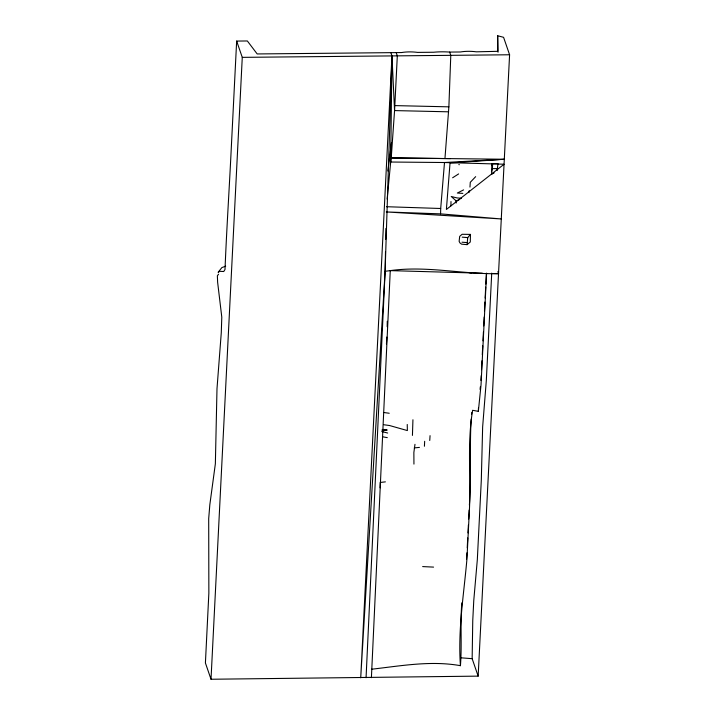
<?xml version="1.0" encoding="UTF-8"?>
<svg xmlns="http://www.w3.org/2000/svg" width="715" height="715" viewBox="0 0 715 715"><rect width="100%" height="100%" fill="white"/><g stroke="black" fill="none" stroke-linecap="round" stroke-linejoin="round"><path stroke-width="1.07" d="M491.714 174.272L491.92 163.521M218.584 274.158L217.369 275.811L217.628 282.264L221.793 317.165L221.275 332.77L216.994 388.737L215.358 463.812L209.826 504.745L208.7 518.598L208.86 593.164L205.411 662.966L211.014 679.25L478.156 676.131L509.589 54.769L503.575 37.314L497.676 35.75L497.676 51.319L476.387 51.82A22.701 8.777 2.9 0 0 460.353 51.98L449.655 52.079A38.19 14.756 2.9 0 0 433.621 52.24L417.578 52.392A22.701 8.777 2.9 0 0 401.535 52.553L257.185 53.947L247.354 40.97L236.656 41.077L230.909 155.504C228.988 193.515 226.53 231.499 225.011 269.501L223.741 271.521L219.746 271.316L218.129 272.317L221.865 267.589L225.672 266.177M387.164 199.083L390.685 162.028L391.963 55.913L390.846 52.651M387.271 321.258L387.217 324.53A78.427 11.091 89.4 0 1 387.173 326.666M450.915 205.884L450.995 201.532M380.112 487.853L380.219 482.455L385.385 481.865M366.062 677.749L385.117 271.28L385.501 251.501M385.743 239.409L385.957 228.425M478.156 676.131L472.15 658.676L472.758 620.531L473.759 600.627L477.325 559.675L481.311 480.051L482.643 426.9L486.316 380.55L491.732 273.13M440.583 213.874L386.279 211.944L501.34 218.951L440.583 213.874L440.699 208.494L444.498 162.52L504.343 159.248L391.23 157.926L390.685 162.028L444.498 162.52L504.093 164.218L446.392 209.459L450.03 163.002L504.343 159.248M391.963 55.913L360.718 677.802L385.117 271.28L391.963 55.913L394.564 110.584L391.23 157.926L450.477 158.605M412.939 419.759L412.439 435.408M444.98 158.23L448.877 106.839L450.781 55.341L449.655 52.079M371.532 669.231C401.026 665.888 430.743 660.383 460.433 665.674C457.832 629.897 463.838 594.594 466.931 559.13L469.433 509.375C470.935 476.369 467.11 443.077 472.615 410.294L478.344 411.357L478.469 408.024M371.407 677.668L390.256 270.627C426.39 265.497 462.426 274.39 498.587 273.675L497.881 271.62M467.074 244.655L467.726 237.612L470.479 234.404L462.096 234.288L459.691 236.37L459.128 241.33L459.959 242.93L461.604 244.155L467.074 244.655L470.282 242.01L470.479 234.404M485.682 287.108L485.136 298.057M485.825 284.123L486.37 273.157M211.014 679.25L242.269 57.361L236.656 41.077M424.415 446.267L424.665 441.298M467.235 547.86L467.735 537.912M467.985 532.934L468.388 524.98M468.683 519.01L469.138 510.054M469.389 505.076C471.587 476.467 469.424 447.742 471.203 419.124M497.676 35.75L498.024 52.231M481.535 369.7L481.981 360.744M482.285 354.774L482.732 345.819M482.983 340.849L483.429 331.894M483.733 325.924L484.18 316.968M484.484 310.998L484.931 302.043M491.482 171.689L492.385 168.624L492.635 163.646L497.989 163.592L497.131 170.617M486.584 273.371L481.025 384.938L478.344 411.357M386.449 343.951L386.672 340.045A78.427 11.091 89.4 0 0 386.815 337.042M461.827 602.834C460.12 623.748 462.078 644.787 460.433 665.674M466.967 552.793L466.511 559.434M491.92 165.746L492.045 163.655M429.751 440.476L430.055 435.658M469.961 187.089L470.282 182.316L475.663 176.65M480.9 380.407L481.222 375.643M414.977 444.328L413.869 452.488L413.94 464.106M471.551 414.441L471.712 412.635M391.454 142.598L387.888 171.01M480.087 389.452L480.346 386.779M468.933 192.657L469.219 190.619M452.622 177.776L458.628 173.924M463.597 189.886L457.35 193.032L462.846 193.399M491.428 174.192L494.128 172.914M461.479 198.252L457.082 197.948L451.219 196.482L456.134 200.879L459.817 199.422M385.117 271.28L390.256 270.627L482.339 273.219M383.026 429.938L387.173 430.046L381.819 430.081M382.9 429.947L385.081 429.67L383.026 429.402M414.262 447.93L419.437 447.393M242.269 57.361L509.589 54.769M492.385 168.624L497.738 168.57M422.654 566.584L433.567 567.111M394.814 105.606L448.877 106.839M448.627 111.817L394.564 110.584L397.317 55.859L396.19 52.597M493.171 273.523L498.587 273.675M386.44 206.715L440.699 208.494M469.246 272.647L471.48 272.835M472.15 658.676L461.13 657.827M461.979 242.206L467.485 242.608M462.212 237.166L467.726 237.612M458.807 164.629L459.37 164.682M383.615 412.492L389.237 413.252M383.91 424.755L389.532 425.523L407.371 430.573L407.237 424.478M382.534 436.794L387.298 437.643M381.783 431.503L387.673 433.031M390.113 154.663L390.953 157.112M389.559 158.766L390.685 162.028M456.134 200.879L456.134 203.042"/></g></svg>
